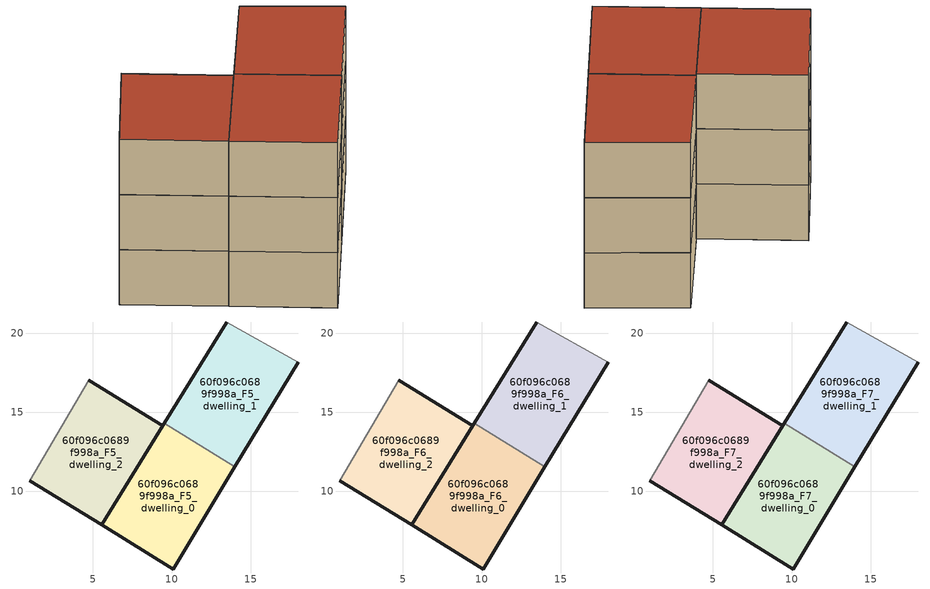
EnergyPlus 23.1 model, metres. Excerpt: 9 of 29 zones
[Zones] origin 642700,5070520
60f096c0689f998a_F5_dwelling_0
 floor to 60f096c0689f998a_F4_dwelling_0 (EU_floor_Construction): 10.1,5.06 14.01,11.53 9.52,14.29 5.56,7.86 z15
 wall outside (EU_wall_Construction): 14.01,11.53 10.1,5.06 5.56,7.86 9.52,14.29 z15:18
 wall to 60f096c0689f998a_F5_dwelling_1 (EU_wall_Construction): 9.52,14.29 14.01,11.53 z15:18
60f096c0689f998a_F5_dwelling_1
 floor to 60f096c0689f998a_F4_dwelling_1 (EU_floor_Construction): 14.01,11.53 18.01,18.16 13.48,20.72 9.52,14.29 z15
 wall outside (EU_wall_Construction): 9.52,14.29 13.48,20.72 / 18.02,18.16 14.01,11.53 z15:18
 wall adiabatic (EU_wall_Construction): 13.48,20.72 18.02,18.16 z15:18
60f096c0689f998a_F5_dwelling_2
 floor to 60f096c0689f998a_F4_dwelling_2 (EU_floor_Construction): 5.56,7.86 9.43,14.15 4.74,17.03 1,10.66 z15
 wall outside (EU_wall_Construction): 4.74,17.03 9.43,14.15 5.56,7.86 1,10.66 z15:18
 wall adiabatic (EU_wall_Construction): 1,10.66 4.74,17.03 z15:18
60f096c0689f998a_F6_dwelling_0
 floor to 60f096c0689f998a_F5_dwelling_0 (EU_floor_Construction): 10.1,5.06 14.01,11.53 9.52,14.29 5.56,7.86 z18
 wall outside (EU_wall_Construction): 14.01,11.53 10.1,5.06 5.56,7.86 9.52,14.29 z18:21
 wall to 60f096c0689f998a_F6_dwelling_1 (EU_wall_Construction): 9.52,14.29 14.01,11.53 z18:21
60f096c0689f998a_F6_dwelling_1
 floor to 60f096c0689f998a_F5_dwelling_1 (EU_floor_Construction): 14.01,11.53 18.01,18.16 13.48,20.72 9.52,14.29 z18
 wall outside (EU_wall_Construction): 9.52,14.29 13.48,20.72 / 18.02,18.16 14.01,11.53 z18:21
 wall adiabatic (EU_wall_Construction): 13.48,20.72 18.02,18.16 z18:21
60f096c0689f998a_F6_dwelling_2
 floor to 60f096c0689f998a_F5_dwelling_2 (EU_floor_Construction): 5.56,7.86 9.43,14.15 4.74,17.03 1,10.66 z18
 wall outside (EU_wall_Construction): 4.74,17.03 9.43,14.15 5.56,7.86 1,10.66 z18:21
 wall adiabatic (EU_wall_Construction): 1,10.66 4.74,17.03 z18:21
60f096c0689f998a_F7_dwelling_0
 floor to 60f096c0689f998a_F6_dwelling_0 (EU_floor_Construction): 10.1,5.06 14.01,11.53 9.52,14.29 5.56,7.86 z21
 wall outside (EU_wall_Construction): 14.01,11.53 10.1,5.06 5.56,7.86 9.52,14.29 z21:24
 wall to 60f096c0689f998a_F7_dwelling_1 (EU_wall_Construction): 9.52,14.29 14.01,11.53 z21:24
 roof outside (EU_roof_Construction): 14.01,11.53 10.1,5.06 5.56,7.86 9.52,14.29 z24
60f096c0689f998a_F7_dwelling_1
 floor to 60f096c0689f998a_F6_dwelling_1 (EU_floor_Construction): 14.01,11.53 18.01,18.16 13.48,20.72 9.52,14.29 z21
 wall outside (EU_wall_Construction): 9.52,14.29 13.48,20.72 / 18.02,18.16 14.01,11.53 z21:24
 wall adiabatic (EU_wall_Construction): 13.48,20.72 18.02,18.16 z21:24
 roof outside (EU_roof_Construction): 18.02,18.16 14.01,11.53 9.52,14.29 13.48,20.72 z24
60f096c0689f998a_F7_dwelling_2
 floor to 60f096c0689f998a_F6_dwelling_2 (EU_floor_Construction): 5.56,7.86 9.43,14.15 4.74,17.03 1,10.66 z21
 wall outside (EU_wall_Construction): 4.74,17.03 9.43,14.15 5.56,7.86 1,10.66 z21:24
 wall adiabatic (EU_wall_Construction): 1,10.66 4.74,17.03 z21:24
 roof outside (EU_roof_Construction): 9.43,14.15 5.56,7.86 1,10.66 4.74,17.03 z24
[Building]
EU S2 Campaign: North Axis=0; Terrain=City; Solar Distribution=FullExterior
[Site:Location]
Lyon-Bron: Latitude=45.75; Longitude=5; Time Zone=1; Elevation=198
[SizingPeriod:WeatherFileDays]
AnnualSizingPeriod: Begin Month=1; Begin Day of Month=1; End Month=12; End Day of Month=31; Day of Week for Start Day=Monday; Use Weather File Daylight Saving Period=No; Use Weather File Rain and Snow Indicators=No
[MATERIAL]
EU_InternalMass_Material: Roughness=MediumRough; Thickness=0.1; Conductivity=1; Density=1800; Specific Heat=900; Thermal Absorptance=0.9; Solar Absorptance=0.7; Visible Absorptance=0.7
[MATERIAL:NOMASS] Roughness=MediumRough; Thermal Absorptance=0.9; Solar Absorptance=0.7; Visible Absorptance=0.7
Name | Thermal Resistance
EU_wall_NoMass | 0.776494
EU_roof_NoMass | 0.486893
EU_floor_NoMass | 0.421597
[CONSTRUCTION]
EU_wall_Construction: EU_wall_NoMass
EU_roof_Construction: EU_roof_NoMass
EU_floor_Construction: EU_floor_NoMass
EU_InternalMass_Construction: EU_InternalMass_Material
[ZONE] Type=1; Multiplier=1; Ceiling Height=autocalculate; Floor Area=autocalculate; Part of Total Floor Area=Yes
Name | Volume
60f096c0689f998a_F5_dwelling_0; 60f096c0689f998a_F6_dwelling_0; 60f096c0689f998a_F7_dwelling_0; 60f096c0689f998a_F5_dwelling_2; 60f096c0689f998a_F6_dwelling_2; 60f096c0689f998a_F7_dwelling_2 | 120.296
60f096c0689f998a_F5_dwelling_1; 60f096c0689f998a_F6_dwelling_1; 60f096c0689f998a_F7_dwelling_1 | 120.278
[INTERNALMASS] Construction=EU_InternalMass_Construction
Name | Zone or ZoneList | Surface Area
60f096c0689f998a_F5_dwelling_0_EU_InternalMass | 60f096c0689f998a_F5_dwelling_0 | 53.4605
60f096c0689f998a_F5_dwelling_1_EU_InternalMass | 60f096c0689f998a_F5_dwelling_1 | 53.4613
60f096c0689f998a_F5_dwelling_2_EU_InternalMass | 60f096c0689f998a_F5_dwelling_2 | 53.4607
60f096c0689f998a_F6_dwelling_0_EU_InternalMass | 60f096c0689f998a_F6_dwelling_0 | 53.4605
60f096c0689f998a_F6_dwelling_1_EU_InternalMass | 60f096c0689f998a_F6_dwelling_1 | 53.4613
60f096c0689f998a_F6_dwelling_2_EU_InternalMass | 60f096c0689f998a_F6_dwelling_2 | 53.4607
60f096c0689f998a_F7_dwelling_0_EU_InternalMass | 60f096c0689f998a_F7_dwelling_0 | 53.4605
60f096c0689f998a_F7_dwelling_1_EU_InternalMass | 60f096c0689f998a_F7_dwelling_1 | 53.4613
60f096c0689f998a_F7_dwelling_2_EU_InternalMass | 60f096c0689f998a_F7_dwelling_2 | 53.4607
[OTHEREQUIPMENT] Fuel Type=Electricity; Design Level Calculation Method=Watts/Area; Power per Zone Floor Area=1; Fraction Latent=0; Fraction Radiant=0; Fraction Lost=0; Carbon Dioxide Generation Rate=0; EndUse Subcategory=EU_Step8_InternalGains
Name | Zone or ZoneList or Space or SpaceList | Schedule
EU_Step8_InternalGain_60f096c0689f998a_F5_dwelling_0_f000 | 60f096c0689f998a_F5_dwelling_0 | EU_Step8_GainSchedule_60f096c0689f998a_F5_dwelling_0_f000
EU_Step8_InternalGain_60f096c0689f998a_F5_dwelling_1_f000 | 60f096c0689f998a_F5_dwelling_1 | EU_Step8_GainSchedule_60f096c0689f998a_F5_dwelling_1_f000
EU_Step8_InternalGain_60f096c0689f998a_F5_dwelling_2_f000 | 60f096c0689f998a_F5_dwelling_2 | EU_Step8_GainSchedule_60f096c0689f998a_F5_dwelling_2_f000
EU_Step8_InternalGain_60f096c0689f998a_F6_dwelling_0_f000 | 60f096c0689f998a_F6_dwelling_0 | EU_Step8_GainSchedule_60f096c0689f998a_F6_dwelling_0_f000
EU_Step8_InternalGain_60f096c0689f998a_F6_dwelling_1_f000 | 60f096c0689f998a_F6_dwelling_1 | EU_Step8_GainSchedule_60f096c0689f998a_F6_dwelling_1_f000
EU_Step8_InternalGain_60f096c0689f998a_F6_dwelling_2_f000 | 60f096c0689f998a_F6_dwelling_2 | EU_Step8_GainSchedule_60f096c0689f998a_F6_dwelling_2_f000
EU_Step8_InternalGain_60f096c0689f998a_F7_dwelling_0_f000 | 60f096c0689f998a_F7_dwelling_0 | EU_Step8_GainSchedule_60f096c0689f998a_F7_dwelling_0_f000
EU_Step8_InternalGain_60f096c0689f998a_F7_dwelling_1_f000 | 60f096c0689f998a_F7_dwelling_1 | EU_Step8_GainSchedule_60f096c0689f998a_F7_dwelling_1_f000
EU_Step8_InternalGain_60f096c0689f998a_F7_dwelling_2_f000 | 60f096c0689f998a_F7_dwelling_2 | EU_Step8_GainSchedule_60f096c0689f998a_F7_dwelling_2_f000
[ZONEVENTILATION:DESIGNFLOWRATE] Schedule=EU_AlwaysOn; Design Flow Rate Calculation Method=AirChanges/Hour; Air Changes per Hour=0.693814; Ventilation Type=Natural; Fan Pressure Rise=0; Fan Total Efficiency=1; Constant Term Coefficient=1; Temperature Term Coefficient=0; Velocity Term Coefficient=0; Velocity Squared Term Coefficient=0; Minimum Indoor Temperature=-100; Maximum Indoor Temperature=100; Delta Temperature=-100; Minimum Outdoor Temperature=-100; Maximum Outdoor Temperature=100; Maximum Wind Speed=40
Name | Zone or ZoneList or Space or SpaceList
EU_ConstantAir_60f096c0689f998a_F5_dwelling_0 | 60f096c0689f998a_F5_dwelling_0
EU_ConstantAir_60f096c0689f998a_F5_dwelling_1 | 60f096c0689f998a_F5_dwelling_1
EU_ConstantAir_60f096c0689f998a_F5_dwelling_2 | 60f096c0689f998a_F5_dwelling_2
EU_ConstantAir_60f096c0689f998a_F6_dwelling_0 | 60f096c0689f998a_F6_dwelling_0
EU_ConstantAir_60f096c0689f998a_F6_dwelling_1 | 60f096c0689f998a_F6_dwelling_1
EU_ConstantAir_60f096c0689f998a_F6_dwelling_2 | 60f096c0689f998a_F6_dwelling_2
EU_ConstantAir_60f096c0689f998a_F7_dwelling_0 | 60f096c0689f998a_F7_dwelling_0
EU_ConstantAir_60f096c0689f998a_F7_dwelling_1 | 60f096c0689f998a_F7_dwelling_1
EU_ConstantAir_60f096c0689f998a_F7_dwelling_2 | 60f096c0689f998a_F7_dwelling_2
[HVACTEMPLATE:THERMOSTAT] Constant Heating Setpoint=20; Constant Cooling Setpoint=50
EU_HeatOnly_60f096c0689f998a_F2_dwelling_1; EU_HeatOnly_60f096c0689f998a_F2_dwelling_2; EU_HeatOnly_60f096c0689f998a_F2_dwelling_3; EU_HeatOnly_60f096c0689f998a_F3_dwelling_0; EU_HeatOnly_60f096c0689f998a_F3_dwelling_1; EU_HeatOnly_60f096c0689f998a_F3_dwelling_2; EU_HeatOnly_60f096c0689f998a_F3_dwelling_3; EU_HeatOnly_60f096c0689f998a_F4_dwelling_0; EU_HeatOnly_60f096c0689f998a_F4_dwelling_1; EU_HeatOnly_60f096c0689f998a_F4_dwelling_2; EU_HeatOnly_60f096c0689f998a_F4_dwelling_3; EU_HeatOnly_60f096c0689f998a_F5_dwelling_0; EU_HeatOnly_60f096c0689f998a_F5_dwelling_1; EU_HeatOnly_60f096c0689f998a_F5_dwelling_2; EU_HeatOnly_60f096c0689f998a_F6_dwelling_0; EU_HeatOnly_60f096c0689f998a_F6_dwelling_1; EU_HeatOnly_60f096c0689f998a_F6_dwelling_2; EU_HeatOnly_60f096c0689f998a_F7_dwelling_0; EU_HeatOnly_60f096c0689f998a_F7_dwelling_1; EU_HeatOnly_60f096c0689f998a_F7_dwelling_2
[HVACTEMPLATE:ZONE:IDEALLOADSAIRSYSTEM] System Availability Schedule=EU_AlwaysOn; Maximum Heating Supply Air Temperature=50; Minimum Cooling Supply Air Temperature=13; Maximum Heating Supply Air Humidity Ratio=0.0156; Minimum Cooling Supply Air Humidity Ratio=0.0077; Heating Limit=NoLimit; Cooling Limit=NoLimit; Heating Availability Schedule=EU_AlwaysOn; Cooling Availability Schedule=EU_CoolingOff; Dehumidification Control Type=ConstantSensibleHeatRatio; Cooling Sensible Heat Ratio=0.7; Dehumidification Setpoint=60; Humidification Control Type=None; Humidification Setpoint=30; Outdoor Air Method=None; Outdoor Air Flow Rate per Person=0.00944; Outdoor Air Flow Rate per Zone Floor Area=0; Outdoor Air Flow Rate per Zone=0; Demand Controlled Ventilation Type=None; Outdoor Air Economizer Type=NoEconomizer; Heat Recovery Type=None; Sensible Heat Recovery Effectiveness=0.7; Latent Heat Recovery Effectiveness=0.65
Name | Template Thermostat
60f096c0689f998a_F5_dwelling_0 | EU_HeatOnly_60f096c0689f998a_F5_dwelling_0
60f096c0689f998a_F5_dwelling_1 | EU_HeatOnly_60f096c0689f998a_F5_dwelling_1
60f096c0689f998a_F5_dwelling_2 | EU_HeatOnly_60f096c0689f998a_F5_dwelling_2
60f096c0689f998a_F6_dwelling_0 | EU_HeatOnly_60f096c0689f998a_F6_dwelling_0
60f096c0689f998a_F6_dwelling_1 | EU_HeatOnly_60f096c0689f998a_F6_dwelling_1
60f096c0689f998a_F6_dwelling_2 | EU_HeatOnly_60f096c0689f998a_F6_dwelling_2
60f096c0689f998a_F7_dwelling_0 | EU_HeatOnly_60f096c0689f998a_F7_dwelling_0
60f096c0689f998a_F7_dwelling_1 | EU_HeatOnly_60f096c0689f998a_F7_dwelling_1
60f096c0689f998a_F7_dwelling_2 | EU_HeatOnly_60f096c0689f998a_F7_dwelling_2
[SIZING:ZONE] Zone Cooling Design Supply Air Temperature Input Method=SupplyAirTemperature; Zone Cooling Design Supply Air Temperature=13; Zone Heating Design Supply Air Temperature Input Method=SupplyAirTemperature; Zone Heating Design Supply Air Temperature=50; Zone Cooling Design Supply Air Humidity Ratio=0.008; Zone Heating Design Supply Air Humidity Ratio=0.008; Cooling Design Air Flow Method=DesignDay; Cooling Design Air Flow Rate=0; Cooling Minimum Air Flow per Zone Floor Area=0.000762; Cooling Minimum Air Flow=0; Cooling Minimum Air Flow Fraction=0.2; Heating Design Air Flow Method=DesignDay; Heating Design Air Flow Rate=0; Heating Maximum Air Flow per Zone Floor Area=0.002032; Heating Maximum Air Flow=0.141576; Heating Maximum Air Flow Fraction=0.3; Account for Dedicated Outdoor Air System=No; Dedicated Outdoor Air System Control Strategy=NeutralSupplyAir; Dedicated Outdoor Air Low Setpoint Temperature for Design=autosize; Dedicated Outdoor Air High Setpoint Temperature for Design=autosize; Zone Load Sizing Method=Sensible Load Only No Latent Load; Zone Latent Cooling Design Supply Air Humidity Ratio Input Method=HumidityRatioDifference; Zone Cooling Design Supply Air Humidity Ratio Difference=0.005; Zone Latent Heating Design Supply Air Humidity Ratio Input Method=HumidityRatioDifference; Zone Humidification Design Supply Air Humidity Ratio Difference=0.005
60f096c0689f998a_F5_dwelling_0; 60f096c0689f998a_F5_dwelling_1; 60f096c0689f998a_F5_dwelling_2; 60f096c0689f998a_F6_dwelling_0; 60f096c0689f998a_F6_dwelling_1; 60f096c0689f998a_F6_dwelling_2; 60f096c0689f998a_F7_dwelling_0; 60f096c0689f998a_F7_dwelling_1; 60f096c0689f998a_F7_dwelling_2
[SCHEDULE:CONSTANT]
Name | Hourly Value
EU_AlwaysOn | 1
EU_CoolingOff | 0
[SCHEDULE:FILE] Column Number=1; Rows to Skip at Top=0; Number of Hours of Data=8760; Column Separator=Comma; Interpolate to Timestep=No; Minutes per Item=60; Adjust Schedule for Daylight Savings=Yes
Name | File
EU_Step8_GainSchedule_60f096c0689f998a_F5_dwelling_0_f000 | ../../schedules/60f096c0689f998a/60f096c0689f998a_F5_dwelling_0_f000_gain.csv
EU_Step8_GainSchedule_60f096c0689f998a_F5_dwelling_1_f000 | ../../schedules/60f096c0689f998a/60f096c0689f998a_F5_dwelling_1_f000_gain.csv
EU_Step8_GainSchedule_60f096c0689f998a_F5_dwelling_2_f000 | ../../schedules/60f096c0689f998a/60f096c0689f998a_F5_dwelling_2_f000_gain.csv
EU_Step8_GainSchedule_60f096c0689f998a_F6_dwelling_0_f000 | ../../schedules/60f096c0689f998a/60f096c0689f998a_F6_dwelling_0_f000_gain.csv
EU_Step8_GainSchedule_60f096c0689f998a_F6_dwelling_1_f000 | ../../schedules/60f096c0689f998a/60f096c0689f998a_F6_dwelling_1_f000_gain.csv
EU_Step8_GainSchedule_60f096c0689f998a_F6_dwelling_2_f000 | ../../schedules/60f096c0689f998a/60f096c0689f998a_F6_dwelling_2_f000_gain.csv
EU_Step8_GainSchedule_60f096c0689f998a_F7_dwelling_0_f000 | ../../schedules/60f096c0689f998a/60f096c0689f998a_F7_dwelling_0_f000_gain.csv
EU_Step8_GainSchedule_60f096c0689f998a_F7_dwelling_1_f000 | ../../schedules/60f096c0689f998a/60f096c0689f998a_F7_dwelling_1_f000_gain.csv
EU_Step8_GainSchedule_60f096c0689f998a_F7_dwelling_2_f000 | ../../schedules/60f096c0689f998a/60f096c0689f998a_F7_dwelling_2_f000_gain.csv
